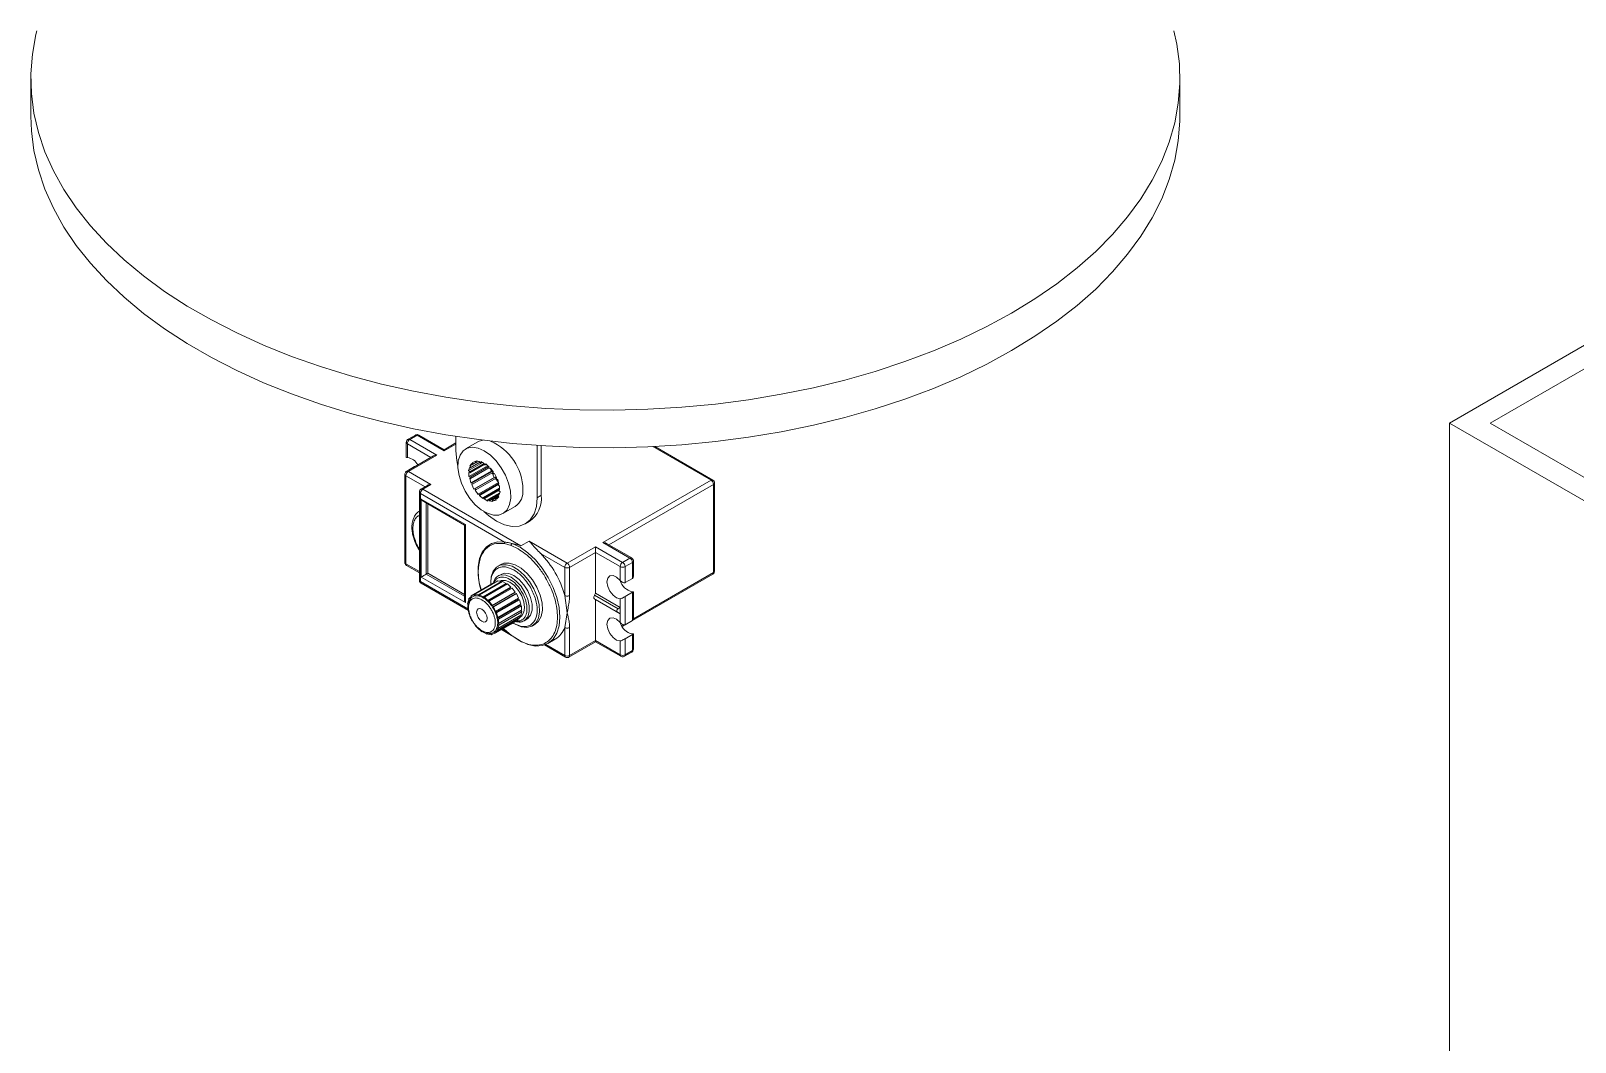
# Model space of a CAD drawing. Header units: millimetres. Extents: x -331 to 5585, y -2655 to 1513.
# Drawn here: x 4890.8 to 5159.6, y 444.7 to 620.8 of the extents above; entities that cross this region are included whole.
import ezdxf

# ---------------------------------------------------------------- set-up
doc = ezdxf.new("R2010")
doc.units = ezdxf.units.MM

msp = doc.modelspace()

# ---------------------------------------------------------------- linework, layer by layer
at = {"color": 7, "linetype": 'Continuous', "lineweight": 15}
for p, q in [((5137.77, 552.48), (5289.79, 640.24)), ((5144.84, 552.48), (5289.79, 636.16)), ((4890.83, 612.43), (4890.83, 605.9)), ((5090.83, 605.9), (5090.83, 612.43)), ((5289.79, 464.71), (5137.77, 552.48)), ((5137.77, 552.48), (5137.77, 209.53)), ((5289.79, 468.79), (5144.84, 552.48)), ((4956.18, 549.12), (4956.18, 546.47)), ((4956.36, 546.47), (4956.36, 548.87)), ((4957.76, 550.37), (4956.48, 549.64)), ((4956.78, 549.61), (4958.06, 550.34)), ((4961.49, 546.89), (4956.78, 549.61)), ((4958.06, 550.34), (4962.76, 547.63)), ((4962.76, 547.83), (4958.36, 550.37)), ((4964.81, 549.01), (4962.76, 547.83)), ((4964.81, 547.65), (4964.81, 550.16)), ((4968.63, 549.19), (4966.51, 547.97)), ((4978.95, 539.48), (4978.95, 548.58)), ((4979.66, 548.53), (4979.66, 539.89)), ((5009.52, 542.55), (4999.42, 548.38)), ((4960.89, 546.75), (4956.24, 544.06)), ((4956.54, 544.04), (4961.49, 546.89)), ((4967.4, 544.79), (4968.95, 545.69)), ((4968.19, 545.75), (4967.68, 545.62)), ((4968.27, 545.58), (4968.19, 545.75)), ((4968.94, 545.75), (4968.34, 545.87)), ((4968.34, 545.87), (4968.41, 545.6)), ((4968.41, 545.6), (4968.74, 545.79)), ((4968.98, 545.58), (4968.94, 545.75)), ((4969.76, 545.43), (4969.14, 545.79)), ((4969.14, 545.79), (4969.14, 545.54)), ((4969.14, 545.54), (4969.35, 545.67)), ((4955.94, 543.55), (4955.94, 528.19)), ((4956.11, 527.95), (4956.11, 543.3)), ((4956.31, 544.11), (4956.36, 544.15)), ((4956.36, 544.15), (4957.63, 544.88)), ((4960.47, 541.77), (4956.54, 544.04)), ((4957.63, 544.88), (4957.68, 544.9)), ((4967.02, 544.19), (4969.46, 545.6)), ((4967.22, 544.77), (4967.02, 544.19)), ((4967.02, 544.19), (4967.23, 544)), ((4967.08, 543.17), (4970.33, 545.04)), ((4967.22, 543.81), (4967.08, 543.89)), ((4967.08, 543.89), (4967.08, 543.17)), ((4967.08, 543.17), (4967.3, 543.05)), ((4967.22, 543.81), (4969.76, 545.28)), ((4967.35, 544.65), (4967.22, 544.77)), ((4967.23, 544), (4969.73, 545.45)), ((4967.6, 545.41), (4967.23, 545.04)), ((4967.23, 545.04), (4967.68, 545.3)), ((4967.23, 545.04), (4967.4, 544.79)), ((4967.3, 543.05), (4970.49, 544.89)), ((4967.34, 542.84), (4970.56, 544.69)), ((4967.35, 544.65), (4968.98, 545.59)), ((4967.41, 542.06), (4970.94, 544.1)), ((4967.71, 545.25), (4967.6, 545.41)), ((4967.61, 542.02), (4971.14, 544.06)), ((4967.68, 545.62), (4967.81, 545.35)), ((4967.7, 541.81), (4971.24, 543.85)), ((4967.71, 545.25), (4968.27, 545.58)), ((4967.81, 545.35), (4968.26, 545.6)), ((4967.96, 540.98), (4971.5, 543.02)), ((4968.13, 541.03), (4971.67, 543.07)), ((4969.76, 545.27), (4969.76, 545.43)), ((4970, 545.36), (4969.93, 545.17)), ((4969.93, 545.17), (4970.1, 545.27)), ((4970.59, 544.8), (4970, 545.36)), ((4970.55, 544.67), (4970.59, 544.8)), ((4970.83, 544.64), (4970.7, 544.52)), ((4970.7, 544.52), (4970.86, 544.6)), ((4971.34, 543.93), (4970.83, 544.64)), ((4970.83, 544.59), (4970.94, 544.1)), ((4970.94, 544.1), (4971.14, 544.06)), ((4971.14, 543.79), (4971.5, 543.02)), ((4971.26, 543.84), (4971.34, 543.93)), ((4971.56, 543.7), (4971.39, 543.65)), ((4971.5, 543.02), (4971.67, 543.07)), ((4971.93, 542.9), (4971.56, 543.7)), ((4958.45, 540.46), (4958.45, 525.11)), ((4959.87, 541.62), (4958.75, 540.98)), ((4959.05, 540.95), (4960.47, 541.77)), ((4976.12, 531.1), (4959.05, 540.95)), ((4967.34, 542.84), (4967.21, 542.86)), ((4967.21, 542.86), (4967.41, 542.06)), ((4967.41, 542.06), (4967.61, 542.02)), ((4967.7, 541.81), (4967.59, 541.78)), ((4967.59, 541.78), (4967.96, 540.98)), ((4967.96, 540.98), (4968.13, 541.03)), ((4968.18, 540.76), (4971.72, 542.8)), ((4968.26, 540.84), (4968.18, 540.76)), ((4968.18, 540.76), (4968.69, 540.04)), ((4968.26, 540.84), (4971.8, 542.88)), ((4968.81, 540.16), (4972.23, 542.14)), ((4968.93, 539.88), (4972.19, 541.77)), ((4968.97, 540.01), (4972.28, 541.92)), ((4969.59, 539.51), (4972.43, 541.16)), ((4969.75, 539.41), (4972.43, 540.96)), ((4969.75, 539.25), (4972.3, 540.72)), ((4970.38, 539.14), (4972.44, 540.33)), ((4971.8, 542.88), (4971.72, 542.8)), ((4971.72, 542.8), (4972.2, 542.12)), ((4971.82, 542.87), (4971.91, 542.93)), ((4971.82, 542.87), (4971.93, 542.9)), ((4972.11, 542.62), (4971.91, 542.66)), ((4972.31, 541.82), (4972.11, 542.62)), ((4972.18, 541.85), (4972.28, 541.91)), ((4972.18, 541.85), (4972.31, 541.82)), ((4972.43, 541.51), (4972.22, 541.63)), ((4972.5, 540.49), (4972.29, 540.68)), ((4972.3, 540.87), (4972.43, 540.95)), ((4972.3, 540.87), (4972.43, 540.79)), ((4972.3, 539.91), (4972.5, 540.49)), ((4972.43, 540.79), (4972.43, 541.51)), ((5009.22, 542.52), (4990.41, 531.67)), ((5009.64, 541.79), (5009.64, 526.44)), ((5009.82, 526.68), (5009.82, 542.03)), ((4973.29, 531.75), (4958.63, 540.22)), ((4958.63, 540.22), (4958.63, 524.86)), ((4958.78, 525.66), (4958.78, 539.24)), ((4958.78, 539.24), (4966.46, 534.81)), ((4959.21, 538.79), (4966.29, 534.7)), ((4959.92, 538.38), (4959.92, 526.31)), ((4968.69, 540.04), (4968.81, 540.16)), ((4968.97, 540.01), (4968.93, 539.88)), ((4968.93, 539.88), (4969.52, 539.32)), ((4969.52, 539.32), (4969.59, 539.51)), ((4969.75, 539.41), (4969.75, 539.25)), ((4969.75, 539.25), (4970.38, 538.89)), ((4970.38, 538.89), (4970.38, 539.14)), ((4970.54, 539.1), (4972.39, 540.17)), ((4970.54, 539.1), (4970.58, 538.93)), ((4970.58, 538.93), (4972.15, 539.83)), ((4970.58, 538.93), (4971.18, 538.81)), ((4971.11, 539.08), (4972.23, 539.72)), ((4971.18, 538.81), (4971.11, 539.08)), ((4971.25, 539.1), (4972.26, 539.69)), ((4971.25, 539.1), (4971.33, 538.93)), ((4971.33, 538.93), (4971.78, 539.19)), ((4971.33, 538.93), (4971.83, 539.06)), ((4971.83, 539.06), (4971.71, 539.34)), ((4971.81, 539.43), (4972.26, 539.69)), ((4971.81, 539.43), (4971.92, 539.27)), ((4971.92, 539.27), (4972.29, 539.64)), ((4972.29, 539.64), (4972.12, 539.89)), ((4972.17, 540.03), (4972.38, 540.16)), ((4972.17, 540.03), (4972.3, 539.91)), ((4973.01, 536.71), (4975.13, 537.94)), ((4978.95, 539.48), (4979.66, 539.89)), ((4976.88, 534.9), (4977.59, 535.31)), ((4966.29, 534.7), (4966.29, 521.82)), ((4966.46, 534.81), (4966.46, 521.23)), ((4958.25, 530.64), (4958.45, 530.34)), ((4958.3, 530.78), (4958.45, 530.54)), ((4974.43, 531.13), (4973.27, 531.51)), ((4974.43, 531.13), (4975.63, 530.56)), ((4977.54, 531.91), (4976.12, 531.1)), ((4984.18, 528.07), (4977.54, 531.91)), ((4979.53, 529.78), (4983.76, 527.34)), ((4989.13, 530.93), (4984.18, 528.07)), ((4984.61, 527.34), (4989.13, 529.95)), ((4993.84, 528.22), (4989.13, 530.93)), ((4989.13, 529.95), (4989.13, 522.83)), ((4989.13, 529.95), (4993.41, 527.48)), ((4990.41, 531.67), (4995.11, 528.95)), ((4995.41, 528.98), (4991.01, 531.52)), ((4956.24, 527.67), (4958.45, 526.4)), ((4972.63, 527.84), (4972.13, 527.55)), ((4983.76, 527.34), (4983.76, 522.45)), ((4984.61, 522.45), (4984.61, 527.34)), ((4993.41, 527.48), (4993.41, 525.08)), ((4995.11, 528.95), (4993.84, 528.22)), ((4994.26, 527.48), (4995.53, 528.22)), ((4994.26, 524.69), (4994.26, 527.48)), ((4995.53, 528.22), (4995.53, 525.43)), ((4995.71, 525.82), (4995.71, 528.46)), ((4958.75, 524.59), (4966.98, 519.84)), ((4966.46, 521.23), (4958.78, 525.66)), ((4959.92, 526.31), (4959.63, 526.15)), ((4959.92, 526.31), (4966.29, 522.64)), ((4967.47, 522.41), (4971.48, 524.72)), ((4968.13, 522.67), (4972.14, 524.98)), ((4972.73, 524.86), (4968.73, 522.55)), ((4968.93, 522.58), (4972.93, 524.89)), ((4973.56, 524.53), (4969.55, 522.22)), ((4973.56, 524.38), (4969.55, 522.06)), ((4969.78, 522.16), (4973.79, 524.47)), ((4971.48, 524.72), (4971.86, 524.82)), ((4972.14, 524.98), (4972.73, 524.86)), ((4972.67, 526.13), (4972.18, 525.85)), ((4972.42, 524.94), (4972.4, 524.93)), ((4972.75, 524.79), (4972.73, 524.86)), ((4972.93, 524.89), (4973.56, 524.53)), ((4973.56, 524.38), (4973.56, 524.53)), ((4973.79, 524.47), (4974.39, 523.9)), ((4995.53, 525.43), (4994.26, 524.69)), ((4995.57, 518.11), (5009.52, 526.16)), ((4967, 521.56), (4966.81, 520.99)), ((4967.15, 521.64), (4967, 521.56)), ((4967, 521.56), (4967.13, 521.44)), ((4967.39, 522.2), (4967.02, 521.83)), ((4967.19, 521.59), (4967.02, 521.83)), ((4967.53, 522.28), (4967.39, 522.2)), ((4967.39, 522.2), (4967.5, 522.05)), ((4967.98, 522.54), (4967.47, 522.41)), ((4967.6, 522.14), (4967.47, 522.41)), ((4968.14, 522.63), (4967.98, 522.54)), ((4967.98, 522.54), (4968.06, 522.37)), ((4968.18, 522.44), (4968.06, 522.37)), ((4968.2, 522.4), (4968.13, 522.67)), ((4968.73, 522.55), (4968.13, 522.67)), ((4968.73, 522.55), (4968.77, 522.37)), ((4968.93, 522.47), (4968.77, 522.37)), ((4969.55, 522.22), (4968.93, 522.58)), ((4968.93, 522.34), (4968.93, 522.58)), ((4969.55, 522.22), (4969.55, 522.06)), ((4969.72, 521.96), (4969.78, 522.16)), ((4970.38, 521.59), (4969.78, 522.16)), ((4974.34, 523.78), (4970.34, 521.46)), ((4970.38, 521.59), (4970.34, 521.46)), ((4974.39, 523.9), (4970.38, 521.59)), ((4970.62, 521.44), (4974.62, 523.75)), ((4975.05, 522.95), (4971.04, 520.64)), ((4975.13, 523.03), (4971.12, 520.72)), ((4971.18, 520.44), (4975.18, 522.76)), ((4971.35, 520.49), (4975.35, 522.8)), ((4971.7, 519.45), (4975.7, 521.76)), ((4975.72, 522.01), (4971.71, 519.69)), ((4971.9, 519.41), (4975.91, 521.72)), ((4974.34, 523.78), (4974.39, 523.9)), ((4974.62, 523.75), (4975.13, 523.03)), ((4975.05, 522.95), (4975.13, 523.03)), ((4975.18, 522.76), (4975.35, 522.8)), ((4975.35, 522.8), (4975.72, 522.01)), ((4975.7, 521.76), (4975.91, 521.72)), ((4975.91, 521.72), (4976.1, 520.92)), ((4984.18, 519.42), (4983.76, 522.45)), ((4989.13, 522.83), (4988.96, 522.52)), ((4993.06, 520.15), (4988.96, 522.52)), ((4988.96, 521.83), (4989.13, 521.73)), ((4993.06, 519.46), (4988.96, 521.83)), ((4993.41, 520.36), (4989.13, 522.83)), ((4989.13, 514.6), (4989.13, 521.73)), ((4989.13, 521.73), (4993.41, 519.26)), ((4993.41, 521.88), (4993.41, 520.36)), ((4995.53, 523), (4994.26, 522.27)), ((4994.26, 517.35), (4994.26, 522.27)), ((4995.53, 523), (4995.53, 518.08)), ((4995.71, 518.47), (4995.71, 523.11)), ((4967.01, 520.79), (4966.81, 520.99)), ((4967.01, 520.76), (4966.87, 520.68)), ((4966.87, 520.68), (4966.87, 519.96)), ((4966.87, 520.68), (4967.01, 520.61)), ((4966.97, 519.9), (4966.87, 519.96)), ((4967.26, 518.84), (4967.19, 518.86)), ((4970.49, 521.31), (4970.62, 521.44)), ((4971.12, 520.72), (4970.62, 521.44)), ((4971.12, 520.72), (4971.04, 520.64)), ((4971.18, 520.44), (4971.35, 520.49)), ((4971.71, 519.69), (4971.35, 520.49)), ((4971.71, 519.69), (4971.61, 519.66)), ((4971.7, 519.45), (4971.9, 519.41)), ((4972.09, 518.61), (4971.9, 519.41)), ((4972.01, 518.43), (4976.02, 520.74)), ((4972.08, 517.47), (4976.09, 519.79)), ((4976.1, 520.92), (4972.09, 518.61)), ((4976.1, 519.02), (4972.09, 516.7)), ((4972.22, 518.31), (4976.23, 520.62)), ((4976.23, 519.9), (4972.22, 517.58)), ((4972.28, 517.28), (4976.29, 519.59)), ((4975.95, 518.93), (4976.08, 518.75)), ((4976.02, 520.74), (4976.23, 520.62)), ((4976.09, 519.79), (4976.29, 519.59)), ((4976.29, 519.59), (4976.1, 519.02)), ((4976.23, 520.62), (4976.23, 519.9)), ((4983.76, 516.88), (4984.18, 519.42)), ((4993.41, 520.36), (4993.06, 520.15)), ((4993.06, 519.46), (4993.41, 519.26)), ((4993.41, 520.36), (4993.41, 519.26)), ((4993.41, 519.26), (4993.41, 517.73)), ((4968.72, 516.68), (4969.31, 516.11)), ((4969.38, 516.31), (4969.31, 516.11)), ((4969.31, 516.11), (4969.51, 516.22)), ((4969.54, 516.05), (4969.54, 516.2)), ((4971.5, 516.13), (4971.62, 516.2)), ((4971.5, 516.13), (4971.62, 515.86)), ((4971.71, 516.06), (4971.6, 516.22)), ((4971.62, 515.86), (4975.63, 518.17)), ((4975.71, 518.38), (4971.71, 516.06)), ((4971.71, 516.06), (4972.08, 516.44)), ((4971.9, 516.68), (4972.04, 516.76)), ((4971.9, 516.68), (4972.08, 516.44)), ((4972.09, 518.61), (4971.96, 518.64)), ((4972.09, 516.7), (4971.96, 516.83)), ((4972.01, 518.43), (4972.22, 518.31)), ((4972.08, 516.44), (4976.08, 518.75)), ((4972.08, 517.47), (4972.28, 517.28)), ((4972.22, 517.58), (4972.09, 517.66)), ((4972.09, 516.7), (4972.28, 517.28)), ((4972.22, 517.58), (4972.22, 518.31)), ((4972.75, 516.51), (4974.51, 515.49)), ((4973.29, 516.4), (4972.95, 516.75)), ((4974.43, 515.53), (4973.27, 516.5)), ((4974.6, 517.7), (4974.76, 517.6)), ((4975.57, 518.29), (4975.63, 518.17)), ((4976.08, 518.75), (4975.71, 518.38)), ((4976.68, 518.05), (4977.17, 518.34)), ((4978.13, 517.16), (4978.63, 517.45)), ((4983.76, 516.88), (4983.76, 511.99)), ((4984.61, 511.99), (4984.61, 516.88)), ((4993.73, 517.05), (4994.2, 517.32)), ((4995.53, 518.08), (4994.26, 517.35)), ((4969.54, 516.05), (4970.17, 515.69)), ((4970.17, 515.93), (4970.17, 515.69)), ((4970.17, 515.69), (4970.35, 515.79)), ((4970.37, 515.72), (4970.33, 515.89)), ((4970.37, 515.72), (4970.96, 515.6)), ((4970.9, 515.87), (4970.96, 515.6)), ((4970.96, 515.6), (4971.24, 515.76)), ((4971.11, 515.73), (4971.04, 515.9)), ((4971.11, 515.73), (4971.62, 515.86)), ((4974.43, 515.53), (4975.63, 514.72)), ((4980.22, 513.83), (4983.88, 511.71)), ((4980.84, 514.11), (4982.11, 514.84)), ((4984.48, 511.71), (4989.13, 514.4)), ((4989.13, 514.6), (4984.61, 511.99)), ((4993.41, 512.13), (4989.13, 514.6)), ((4989.13, 514.4), (4993.54, 511.86)), ((4993.41, 514.54), (4993.41, 512.13)), ((4994.26, 514.92), (4995.53, 515.65)), ((4994.26, 512.13), (4994.26, 514.92)), ((4995.53, 515.65), (4995.53, 512.87)), ((4995.71, 513.11), (4995.71, 515.76)), ((4994.14, 511.86), (4995.41, 512.59)), ((4995.53, 512.87), (4994.26, 512.13))]:
    msp.add_line(p, q, dxfattribs=at)
at = {"color": 8, "linetype": 'Continuous', "lineweight": 15}
for p, q in [((4956.36, 548.87), (4960.46, 546.5)), ((4962.76, 547.63), (4964.81, 548.81)), ((4999.1, 548.37), (5009.22, 542.52)), ((4956.11, 543.3), (4959.44, 541.38)), ((4991.43, 531.28), (5009.64, 541.79)), ((4959.63, 526.15), (4959.63, 538.55)), ((4958.45, 526.6), (4956.11, 527.95)), ((4966.87, 520.1), (4958.63, 524.86)), ((4966.29, 522.31), (4959.63, 526.15)), ((5009.64, 526.44), (4995.7, 518.39)), ((4973.29, 516.4), (4972.93, 516.61)), ((4973.03, 516.79), (4973.27, 516.5)), ((4974.92, 517.58), (4974.7, 517.76)), ((4993.91, 517.36), (4993.65, 517.21)), ((4983.76, 511.99), (4980.44, 513.91))]:
    msp.add_line(p, q, dxfattribs=at)
at = {"color": 7, "linetype": 'Continuous', "lineweight": 15, "flags": 128}
for points in [[(4891.88, 620.75), (4891.72, 620.11), (4891.11, 616.7), (4890.85, 613.29), (4890.93, 609.87), (4891.37, 606.45), (4892.16, 603.06), (4893.29, 599.7), (4894.77, 596.39), (4896.59, 593.13), (4898.73, 589.94), (4901.2, 586.83), (4903.99, 583.81), (4907.07, 580.89), (4910.46, 578.09), (4914.12, 575.4), (4918.06, 572.84), (4922.25, 570.42), (4926.68, 568.15), (4931.34, 566.03), (4936.2, 564.08), (4941.26, 562.29), (4946.49, 560.69), (4951.88, 559.26), (4957.41, 558.02), (4963.05, 556.98), (4968.79, 556.12), (4974.61, 555.47), (4980.48, 555.01), (4986.39, 554.76), (4992.32, 554.71), (4998.24, 554.86), (5004.13, 555.22), (5009.98, 555.77), (5015.76, 556.52), (5021.45, 557.48), (5027.04, 558.62), (5032.5, 559.95), (5037.81, 561.47), (5042.96, 563.16), (5047.92, 565.03), (5052.69, 567.07), (5057.23, 569.26), (5061.54, 571.61), (5065.61, 574.1), (5069.41, 576.73), (5072.94, 579.48), (5076.18, 582.34), (5079.11, 585.31), (5081.74, 588.38), (5084.05, 591.53), (5086.03, 594.75), (5087.68, 598.04), (5088.98, 601.38), (5089.95, 604.75), (5090.56, 608.16), (5090.82, 611.58), (5090.74, 615), (5090.3, 618.41), (5089.79, 620.75)], [(4890.83, 605.9), (4890.93, 603.33), (4891.37, 599.92), (4892.16, 596.53), (4893.29, 593.17), (4894.77, 589.86), (4896.59, 586.6), (4898.73, 583.41), (4901.2, 580.3), (4903.99, 577.28), (4907.07, 574.36), (4910.46, 571.55), (4914.12, 568.86), (4918.06, 566.31), (4922.25, 563.89), (4926.68, 561.61), (4931.34, 559.5), (4936.2, 557.55), (4941.26, 555.76), (4946.49, 554.15), (4951.88, 552.73), (4957.41, 551.49), (4963.05, 550.44), (4968.79, 549.59), (4974.61, 548.94), (4980.48, 548.48), (4986.39, 548.23), (4992.32, 548.18), (4998.24, 548.33), (5004.13, 548.68), (5009.98, 549.24), (5015.76, 549.99), (5021.45, 550.94), (5027.04, 552.09), (5032.5, 553.42), (5037.81, 554.94), (5042.96, 556.63), (5047.92, 558.5), (5052.69, 560.54), (5057.23, 562.73), (5061.54, 565.08), (5065.61, 567.57), (5069.41, 570.19), (5072.94, 572.94), (5076.18, 575.81), (5079.11, 578.78), (5081.74, 581.85), (5084.05, 585), (5086.03, 588.22), (5087.68, 591.51), (5088.98, 594.85), (5089.95, 598.22), (5090.56, 601.63), (5090.82, 605.04), (5090.83, 605.9)], [(4962.76, 547.83), (4962.76, 547.82), (4962.76, 547.78), (4962.76, 547.71), (4962.76, 547.63)], [(4964.81, 547.65), (4964.95, 545.98), (4965.16, 544.89)], [(4969.76, 547.65), (4968.7, 548.12), (4967.7, 548.27), (4966.8, 548.11), (4966.07, 547.64), (4965.54, 546.88), (4965.23, 545.88), (4965.17, 544.68), (4965.36, 543.36), (4965.78, 541.98), (4966.42, 540.63), (4967.23, 539.36), (4968.19, 538.26), (4969.23, 537.38), (4970.29, 536.76), (4971.33, 536.45), (4972.28, 536.45), (4973.1, 536.77), (4973.74, 537.39), (4974.16, 538.28), (4974.35, 539.38), (4974.29, 540.65), (4973.98, 542.01), (4973.45, 543.38), (4972.71, 544.7), (4971.82, 545.89), (4970.82, 546.89), (4969.76, 547.65)], [(4969.67, 537.09), (4970.5, 536.35), (4971.88, 535.4), (4973.26, 534.76), (4974.59, 534.46), (4975.81, 534.51), (4976.88, 534.9), (4977.76, 535.63), (4978.41, 536.67), (4978.82, 537.97), (4978.95, 539.48)], [(4969.19, 523.24), (4968.91, 524.33), (4968.66, 525.98), (4968.66, 527.52), (4968.91, 528.88), (4969.4, 530.02), (4970.11, 530.91), (4971.01, 531.5), (4972.09, 531.79), (4973.29, 531.75)], [(4974.61, 531.52), (4975.97, 530.85), (4977.33, 529.88), (4978.64, 528.65), (4979.84, 527.19), (4980.89, 525.57), (4981.75, 523.84), (4982.39, 522.08), (4982.78, 520.33), (4982.91, 518.68), (4982.78, 517.19), (4982.39, 515.9), (4981.75, 514.87), (4980.89, 514.13), (4979.84, 513.72), (4978.64, 513.65), (4977.33, 513.92), (4975.97, 514.53), (4974.61, 515.44)], [(4989.13, 529.95), (4989.13, 530.04), (4989.13, 530.15), (4989.13, 530.26), (4989.13, 530.38), (4989.13, 530.5), (4989.13, 530.62), (4989.13, 530.73), (4989.13, 530.84), (4989.13, 530.93)], [(4970.89, 524.75), (4970.97, 525.68), (4971.29, 526.66), (4971.86, 527.37), (4972.64, 527.76), (4973.57, 527.81), (4974.6, 527.53), (4975.66, 526.91), (4976.7, 526.01), (4977.63, 524.88), (4978.4, 523.59), (4978.97, 522.23), (4979.3, 520.87), (4979.37, 519.61), (4979.17, 518.51), (4978.72, 517.67), (4978.04, 517.11), (4977.18, 516.88), (4976.19, 517), (4975.13, 517.46), (4975.13, 517.46)], [(4972.63, 527.84), (4973.13, 528.05), (4974.07, 528.1), (4975.1, 527.81), (4976.16, 527.2), (4977.19, 526.3), (4978.12, 525.17), (4978.9, 523.88), (4979.47, 522.51), (4979.8, 521.16), (4979.86, 519.89), (4979.66, 518.8), (4979.21, 517.95), (4978.63, 517.45)], [(4972.42, 524.94), (4972.72, 525.06), (4973.43, 525.07), (4974.21, 524.76), (4975, 524.16), (4975.71, 523.34), (4976.27, 522.37), (4976.63, 521.34), (4976.75, 520.36), (4976.63, 519.53), (4976.27, 518.92), (4976.08, 518.76)], [(4972.67, 526.13), (4973.2, 526.32), (4974.02, 526.28), (4974.92, 525.91), (4975.82, 525.24), (4976.64, 524.33), (4977.33, 523.25), (4977.82, 522.09), (4978.07, 520.94), (4978.07, 519.89), (4977.82, 519.04), (4977.33, 518.44), (4977.17, 518.34)], [(4993.41, 521.88), (4992.79, 522.03), (4992.16, 522.49), (4991.6, 523.19), (4991.23, 524.01), (4991.1, 524.82), (4991.23, 525.47), (4991.6, 525.86), (4992.16, 525.92), (4992.79, 525.64), (4993.41, 525.08)], [(4988.96, 522.52), (4988.91, 522.42), (4988.87, 522.31), (4988.84, 522.2), (4988.83, 522.1), (4988.84, 522.01), (4988.87, 521.93), (4988.91, 521.87), (4988.96, 521.83)], [(4969.33, 520.07), (4969.69, 519.79), (4969.98, 519.39), (4970.18, 518.93), (4970.25, 518.48), (4970.18, 518.11), (4969.98, 517.89), (4969.69, 517.83), (4969.33, 517.95), (4968.98, 518.23), (4968.68, 518.64), (4968.49, 519.09), (4968.42, 519.54), (4968.49, 519.91), (4968.68, 520.14), (4968.98, 520.19), (4969.33, 520.07)], [(4976.68, 518.05), (4976.15, 517.87), (4975.66, 517.85)], [(4993.41, 517.73), (4992.79, 518.3), (4992.16, 518.57), (4991.6, 518.51), (4991.23, 518.12), (4991.1, 517.47), (4991.23, 516.66), (4991.6, 515.84), (4992.16, 515.14), (4992.79, 514.68), (4993.41, 514.54)], [(4989.13, 514.6), (4989.13, 514.52), (4989.13, 514.46), (4989.13, 514.42), (4989.13, 514.4), (4989.13, 514.4)]]:
    msp.add_lwpolyline(points, dxfattribs=at)
at = {"color": 8, "linetype": 'Continuous', "lineweight": 15, "flags": 128}
for points in [[(4956.11, 527.95), (4956.12, 527.86), (4956.14, 527.78), (4956.18, 527.72), (4956.24, 527.67), (4956.24, 527.67)], [(4958.63, 524.86), (4958.64, 524.77), (4958.66, 524.7), (4958.7, 524.63), (4958.75, 524.59), (4958.75, 524.59)], [(4972.29, 525.9), (4972.71, 526.03), (4973.53, 525.99), (4974.43, 525.62), (4975.32, 524.96), (4976.15, 524.05), (4976.83, 522.97), (4977.32, 521.81), (4977.58, 520.65), (4977.58, 519.61), (4977.32, 518.75), (4976.83, 518.16), (4976.68, 518.05)]]:
    msp.add_lwpolyline(points, dxfattribs=at)
at = {"color": 8, "linetype": 'Continuous', "lineweight": 15}
for centre, radius, start, end in [((4956.48, 549.14), 0.296, 184.9907, 246.3002), ((4956.61, 549.37), 0.296, 53.7242, 115.0047), ((4957.88, 550.1), 0.302, 54.4036, 114.291), ((4958.23, 550.1), 0.302, 65.7103, 125.595), ((4956.24, 543.58), 0.302, 185.7257, 245.6218), ((4956.36, 543.8), 0.296, 53.7242, 115.0047), ((4958.75, 540.49), 0.302, 185.7275, 245.6264), ((4958.88, 540.71), 0.296, 53.7232, 115.0057), ((5009.39, 542.28), 0.302, 65.7342, 125.5947), ((5009.52, 542.06), 0.296, 293.6991, 355.0081), ((4995.28, 528.71), 0.302, 65.734, 125.5929), ((4995.41, 528.49), 0.296, 293.7009, 355.0083), ((4958.75, 525.14), 0.302, 185.6901, 245.6323), ((5009.3, 526.43), 0.345, 309.7474, 1.5671), ((5009.52, 526.71), 0.302, 294.3752, 354.3024), ((4984.08, 511.97), 0.322, 176.4117, 232.2954), ((4984.31, 511.96), 0.302, 305.7103, 5.6274), ((4993.73, 512.11), 0.322, 176.4117, 232.2954), ((4993.96, 512.1), 0.302, 305.7103, 5.6274), ((4995.19, 512.86), 0.345, 309.7474, 1.5671), ((4995.41, 513.14), 0.302, 294.3769, 354.3026)]:
    msp.add_arc(centre, radius, start, end, dxfattribs=at)
at = {"color": 7, "linetype": 'Continuous', "lineweight": 15}
for centre, radius, start, end in [((4957.28, 548.83), 0.922, 122.6109, 177.3907), ((4969.76, 547.21), 2.28, 94.4946, 119.7477), ((4967.01, 540.67), 9.47, 1.4403, 66.1481), ((4956.05, 544.14), 2.35, 26.1872, 82.337), ((4957.03, 543.26), 0.922, 122.6109, 177.3907), ((4970.43, 543.81), 3.21, 176.5686, 179.9213), ((4972.04, 543.97), 4.84, 190.9845, 193.5318), ((4969.14, 544.04), 1.9, 156.5622, 161.3219), ((4968.59, 544.38), 1.24, 128.8557, 135.1892), ((4968.6, 544.29), 1.33, 98.382, 104.4333), ((4968.55, 543.49), 2.13, 73.9902, 78.3926), ((4967.98, 542.19), 3.56, 56.7494, 59.8774), ((4967.01, 540.96), 5.13, 43.8466, 46.3025), ((4976.66, 546.35), 5.97, 202.4936, 204.7144), ((4966.34, 540.38), 6.02, 32.9508, 35.1684), ((4976.87, 546.45), 6.2, 212.9836, 215.1356), ((4959.55, 540.17), 0.922, 122.6109, 177.3916), ((4973.12, 544.3), 5.97, 202.4936, 204.7144), ((4973.33, 544.41), 6.2, 212.9836, 215.1356), ((4966.35, 540.35), 6.02, 22.5017, 24.7027), ((4967.44, 540.71), 4.87, 10.9933, 13.523), ((4969.09, 540.87), 3.21, 356.5626, 359.9207), ((4973.32, 540.55), 3.17, 304.6913, 6.6206), ((5008.72, 541.75), 0.922, 2.6084, 57.3891), ((4972.51, 543.72), 5.13, 223.8466, 226.3025), ((4971.58, 542.55), 3.63, 236.7676, 239.8346), ((4970.97, 541.2), 2.14, 253.9838, 258.3659), ((4970.91, 540.4), 1.34, 278.4174, 284.3979), ((4970.93, 540.31), 1.25, 308.8708, 315.1741), ((4970.37, 540.64), 1.9, 336.5665, 341.3049), ((4974.85, 539.31), 4.84, 304.403, 6.909), ((4967.66, 518.05), 16.69, 15.301, 44.699), ((4956.24, 528.22), 0.302, 185.6932, 245.6246), ((4984.68, 527.3), 0.922, 122.6109, 177.3907), ((4984.18, 528.16), 0.922, 242.61, 297.3908), ((4983.69, 527.3), 0.922, 2.6084, 57.3891), ((4994.33, 527.44), 0.922, 122.6109, 177.3907), ((4993.84, 528.3), 0.922, 242.61, 297.3908), ((4993.34, 527.44), 0.922, 2.6084, 57.3891), ((4994.61, 528.18), 0.922, 2.6084, 57.3891), ((4973.12, 524.3), 1.81, 117.4519, 169.0242), ((4996.05, 525.8), 2.74, 195.057, 259.1182), ((4968.93, 520.83), 1.9, 156.5622, 161.3219), ((4968.56, 521.01), 1.49, 135.72, 157.128), ((4968.38, 521.17), 1.24, 128.8557, 135.1892), ((4968.36, 521.19), 1.21, 104.2692, 128.8411), ((4968.39, 521.08), 1.33, 98.382, 104.4333), ((4968.42, 520.77), 1.64, 77.7706, 97.804), ((4968.34, 520.28), 2.13, 73.9902, 78.3926), ((4968.14, 519.66), 2.79, 59.4383, 73.505), ((4967.76, 518.98), 3.56, 56.7494, 59.8774), ((4967.31, 518.32), 4.37, 46.0739, 56.4925), ((4966.8, 517.76), 5.13, 43.8466, 46.3025), ((4969.49, 520.67), 2.48, 161.8431, 177.0478), ((4970.22, 520.6), 3.21, 176.5686, 179.9213), ((4966.35, 517.34), 5.74, 35.0591, 43.7492), ((4966.12, 517.17), 6.02, 32.9508, 35.1684), ((4965.98, 517.07), 6.19, 24.7216, 32.9771), ((4966.14, 517.15), 6.02, 22.5017, 24.7027), ((4966.62, 517.34), 5.5, 13.6679, 22.6061), ((4970.96, 518.61), 2.79, 239.4452, 253.5056), ((4970.74, 517.07), 1.21, 284.2864, 308.8336), ((4970.71, 517.1), 1.25, 308.8708, 315.1741), ((4970.53, 517.26), 1.49, 315.7179, 337.1301), ((4970.16, 517.44), 1.9, 336.57, 341.3141), ((4967.23, 517.5), 4.87, 10.9933, 13.523), ((4969.6, 517.6), 2.48, 341.8399, 357.053), ((4968.08, 517.65), 4.01, 0.2103, 11.2417), ((4968.88, 517.67), 3.21, 356.5626, 359.9207), ((4980.05, 518.19), 3.93, 301.5799, 340.5138), ((4996.05, 518.45), 2.74, 195.0583, 259.1169), ((4970.76, 517.99), 2.14, 253.9838, 258.3659), ((4970.68, 517.5), 1.65, 257.7925, 277.781), ((4970.7, 517.2), 1.34, 278.4174, 284.3979), ((4984.18, 512.81), 0.922, 242.61, 297.3908), ((4993.84, 512.95), 0.922, 242.61, 297.3908)]:
    msp.add_arc(centre, radius, start, end, dxfattribs=at)
for centre, major_axis, ratio, start_param, end_param in [((4961.49, 546.4), (0.849, 0), 0.577382, 1.570796, 2.356113), ((4960.47, 541.28), (0.849, 0), 0.577382, 1.570796, 2.356113), ((4959.21, 539.48), (-0.424, 0.735), 0.577335, 1.570756, 2.356235), ((4966.89, 535.05), (0.6, 0.346), 0.00007, 2.356154, 3.141552), ((4990.41, 531.18), (0.849, 0), 0.577382, 0.785479, 1.570796), ((4959.21, 525.9), (0.6, 0.346), 0.00007, 0.785358, 2.356154), ((4966.89, 521.47), (-0.424, 0.735), 0.577335, 0.785358, 1.570756), ((4993.66, 519.81), (0.849, 0), 0.577382, 2.356194, 3.926991)]:
    msp.add_ellipse(centre, major_axis=major_axis, ratio=ratio, start_param=start_param, end_param=end_param, dxfattribs=at)
for points, knots in [([(4956.26, 549.42), (4956.23, 549.34), (4956.19, 549.25), (4956.19, 549.14), (4956.19, 549.12)], [0, 0, 0, 0, 0.74799, 1, 1, 1, 1]), ([(4956.48, 549.64), (4956.48, 549.63), (4956.43, 549.62), (4956.35, 549.54), (4956.29, 549.46), (4956.26, 549.42)], [0, 0, 0, 0, 0.035788, 0.515516, 1, 1, 1, 1]), ([(4958.36, 550.37), (4958.29, 550.4), (4958.16, 550.46), (4957.94, 550.46), (4957.82, 550.4), (4957.76, 550.37)], [0, 0, 0, 0, 0.348347, 0.690215, 1, 1, 1, 1]), ([(4956.19, 546.47), (4956.19, 546.47), (4956.18, 546.46), (4956.23, 546.46), (4956.32, 546.47), (4956.36, 546.47)], [0, 0, 0, 0, 0.095823, 0.546975, 1, 1, 1, 1]), ([(4956.02, 543.85), (4955.98, 543.77), (4955.94, 543.68), (4955.94, 543.57), (4955.94, 543.55)], [0, 0, 0, 0, 0.748004, 1, 1, 1, 1]), ([(4956.24, 544.06), (4956.23, 544.06), (4956.18, 544.04), (4956.1, 543.97), (4956.05, 543.89), (4956.02, 543.85)], [0, 0, 0, 0, 0.035788, 0.515516, 1, 1, 1, 1]), ([(4958.53, 540.76), (4958.5, 540.69), (4958.45, 540.59), (4958.45, 540.49), (4958.45, 540.46)], [0, 0, 0, 0, 0.747983, 1, 1, 1, 1]), ([(4958.75, 540.98), (4958.75, 540.98), (4958.7, 540.96), (4958.62, 540.88), (4958.56, 540.8), (4958.53, 540.76)], [0, 0, 0, 0, 0.035802, 0.51552, 1, 1, 1, 1]), ([(5009.81, 542.03), (5009.81, 542.04), (5009.82, 542.11), (5009.79, 542.25), (5009.69, 542.42), (5009.59, 542.53), (5009.52, 542.55), (5009.52, 542.55)], [0, 0, 0, 0, 0.044804, 0.330501, 0.646113, 0.987761, 1, 1, 1, 1]), ([(4958.41, 537.07), (4958.4, 537.06), (4958.11, 536.94), (4957.72, 536.47), (4957.33, 535.72), (4957.16, 534.89), (4957.14, 534.02), (4957.25, 533.19), (4957.46, 532.4), (4957.76, 531.56), (4958.06, 530.99), (4958.25, 530.64)], [0, 0, 0, 0, 0.01061, 0.162194, 0.29959, 0.43053, 0.549304, 0.672216, 0.764674, 0.857401, 1, 1, 1, 1]), ([(4973.27, 531.51), (4973.27, 531.53), (4973.26, 531.57), (4973.26, 531.63), (4973.27, 531.69), (4973.28, 531.73), (4973.29, 531.75)], [0, 0, 0, 0, 0.249913, 0.499927, 0.749953, 1, 1, 1, 1]), ([(4973.29, 531.75), (4973.42, 531.73), (4973.69, 531.69), (4974.14, 531.62), (4974.45, 531.55), (4974.61, 531.52)], [0, 0, 0, 0, 0.330423, 0.66418, 1, 1, 1, 1]), ([(4974.61, 531.52), (4974.58, 531.5), (4974.53, 531.46), (4974.47, 531.36), (4974.43, 531.24), (4974.43, 531.17), (4974.43, 531.13)], [0, 0, 0, 0, 0.2499782, 0.4999631, 0.7499635, 1, 1, 1, 1]), ([(4974.61, 531.52), (4974.94, 531.44), (4975.44, 531.32), (4975.95, 531.16), (4976.12, 531.1), (4976.12, 531.1)], [0, 0, 0, 0, 0.6699329, 0.9888623, 1, 1, 1, 1]), ([(4975.63, 530.56), (4976.05, 530.3), (4976.91, 529.75), (4978.19, 528.57), (4979.4, 527.12), (4980.18, 526.03), (4980.48, 525.43), (4980.49, 525.43)], [0, 0, 0, 0, 0.232463, 0.478853, 0.735484, 0.997562, 1, 1, 1, 1]), ([(4979.53, 529.78), (4979.27, 530.05), (4978.54, 530.83), (4977.94, 531.52), (4977.54, 531.91), (4977.54, 531.91)], [0, 0, 0, 0, 0.341534, 0.994338, 1, 1, 1, 1]), ([(4955.94, 528.19), (4955.94, 528.18), (4955.93, 528.12), (4955.97, 527.98), (4956.06, 527.81), (4956.17, 527.7), (4956.23, 527.68), (4956.24, 527.68)], [0, 0, 0, 0, 0.044803, 0.33051, 0.646049, 0.987567, 1, 1, 1, 1]), ([(4974.92, 526.89), (4975.43, 526.54), (4976.21, 525.99), (4977.15, 524.87), (4977.79, 523.89), (4978.31, 522.85), (4978.8, 521.48), (4979.05, 519.85), (4978.8, 518.51), (4978.31, 517.71), (4977.79, 517.26), (4977.15, 517.03), (4976.21, 517), (4975.43, 517.35), (4974.92, 517.58)], [0, 0, 0, 0, 0.119729, 0.184181, 0.25, 0.31582, 0.380272, 0.500001, 0.61973, 0.684179, 0.749999, 0.81582, 0.880271, 1, 1, 1, 1]), ([(4995.71, 528.46), (4995.71, 528.47), (4995.71, 528.54), (4995.68, 528.68), (4995.58, 528.84), (4995.48, 528.95), (4995.41, 528.98), (4995.41, 528.98)], [0, 0, 0, 0, 0.044804, 0.330501, 0.646113, 0.987761, 1, 1, 1, 1]), ([(4958.45, 525.11), (4958.45, 525.1), (4958.45, 525.03), (4958.48, 524.9), (4958.58, 524.73), (4958.68, 524.62), (4958.75, 524.59), (4958.75, 524.59)], [0, 0, 0, 0, 0.044794, 0.330504, 0.646046, 0.987567, 1, 1, 1, 1]), ([(4993.41, 525.08), (4993.48, 525), (4993.61, 524.87), (4993.84, 524.73), (4994.02, 524.66), (4994.16, 524.65), (4994.23, 524.68), (4994.26, 524.69)], [0, 0, 0, 0, 0.288335, 0.539904, 0.744775, 0.894568, 1, 1, 1, 1]), ([(4995.53, 525.43), (4995.57, 525.46), (4995.64, 525.51), (4995.7, 525.65), (4995.7, 525.76), (4995.7, 525.82)], [0, 0, 0, 0, 0.31459, 0.626891, 1, 1, 1, 1]), ([(5009.51, 526.17), (5009.52, 526.17), (5009.57, 526.19), (5009.65, 526.26), (5009.71, 526.34), (5009.74, 526.38)], [0, 0, 0, 0, 0.035818, 0.515538, 1, 1, 1, 1]), ([(5009.74, 526.38), (5009.77, 526.46), (5009.81, 526.55), (5009.81, 526.66), (5009.81, 526.68)], [0, 0, 0, 0, 0.748107, 1, 1, 1, 1]), ([(4969.33, 516.32), (4969.04, 516.53), (4968.59, 516.84), (4968.05, 517.49), (4967.68, 518.05), (4967.37, 518.66), (4967.09, 519.44), (4966.95, 520.39), (4967.09, 521.16), (4967.37, 521.63), (4967.68, 521.88), (4968.05, 522.02), (4968.59, 522.04), (4969.04, 521.83), (4969.33, 521.7)], [0, 0, 0, 0, 0.11972, 0.184888, 0.249999, 0.315165, 0.380278, 0.499999, 0.619725, 0.684887, 0.749999, 0.815167, 0.880279, 1, 1, 1, 1]), ([(4969.33, 516.32), (4969.63, 516.19), (4970.08, 515.98), (4970.62, 516.01), (4970.99, 516.14), (4971.29, 516.39), (4971.58, 516.86), (4971.72, 517.63), (4971.58, 518.58), (4971.29, 519.37), (4970.99, 519.97), (4970.62, 520.53), (4970.08, 521.18), (4969.63, 521.49), (4969.33, 521.7)], [0, 0, 0, 0, 0.119721, 0.184836, 0.25, 0.315116, 0.380278, 0.499998, 0.619725, 0.684838, 0.749998, 0.815114, 0.880278, 1, 1, 1, 1]), ([(4984.61, 522.45), (4984.55, 522.42), (4984.42, 522.36), (4984.18, 522.34), (4983.95, 522.36), (4983.82, 522.42), (4983.76, 522.45)], [0, 0, 0, 0, 0.2500007, 0.4999956, 0.7499993, 1, 1, 1, 1]), ([(4984.18, 519.42), (4984.25, 519.77), (4984.39, 520.48), (4984.56, 521.5), (4984.59, 522.15), (4984.61, 522.45)], [0, 0, 0, 0, 0.3401406, 0.6872778, 1, 1, 1, 1]), ([(4994.26, 522.27), (4994.22, 522.24), (4994.14, 522.2), (4993.97, 522.1), (4993.79, 522), (4993.58, 521.91), (4993.47, 521.89), (4993.41, 521.88)], [0, 0, 0, 0, 0.150705, 0.300346, 0.528966, 0.764025, 1, 1, 1, 1]), ([(4995.53, 523.11), (4995.59, 523.11), (4995.69, 523.11), (4995.72, 523.11), (4995.69, 523.09), (4995.62, 523.05), (4995.56, 523.02), (4995.53, 523)], [0, 0, 0, 0, 0.288309, 0.539912, 0.744784, 0.894566, 1, 1, 1, 1]), ([(4966.93, 520.31), (4966.93, 520.27), (4966.92, 520.05), (4967.01, 519.62), (4967.17, 519.01), (4967.4, 518.48), (4967.58, 518.15), (4967.64, 518.03)], [0, 0, 0, 0, 0.057437, 0.315262, 0.551196, 0.847154, 1, 1, 1, 1]), ([(4984.61, 516.88), (4984.59, 517.16), (4984.56, 517.77), (4984.39, 518.6), (4984.25, 519.15), (4984.18, 519.42)], [0, 0, 0, 0, 0.31271, 0.660357, 1, 1, 1, 1]), ([(4968.16, 517.29), (4968.19, 517.25), (4968.3, 517.09), (4968.59, 516.8), (4968.9, 516.51), (4969.13, 516.37), (4969.18, 516.33)], [0, 0, 0, 0, 0.104746, 0.384991, 0.840029, 1, 1, 1, 1]), ([(4973.27, 516.5), (4973.27, 516.49), (4973.26, 516.46), (4973.26, 516.43), (4973.27, 516.41), (4973.28, 516.41), (4973.29, 516.4)], [0, 0, 0, 0, 0.250127, 0.500134, 0.74996, 1, 1, 1, 1]), ([(4974.4, 515.56), (4974.31, 515.61), (4974.07, 515.76), (4973.69, 516.03), (4973.42, 516.28), (4973.29, 516.4)], [0, 0, 0, 0, 0.2086437, 0.6026755, 1, 1, 1, 1]), ([(4975.2, 517.92), (4975.32, 517.9), (4975.53, 517.87), (4976.08, 517.76), (4976.41, 517.92), (4976.68, 518.05)], [0, 0, 0, 0, 0.238026, 0.387004, 1, 1, 1, 1]), ([(4984.61, 516.88), (4984.55, 516.85), (4984.42, 516.79), (4984.18, 516.77), (4983.95, 516.79), (4983.82, 516.85), (4983.76, 516.88)], [0, 0, 0, 0, 0.2500007, 0.4999956, 0.7499993, 1, 1, 1, 1]), ([(4993.41, 517.73), (4993.48, 517.66), (4993.61, 517.52), (4993.84, 517.38), (4994.02, 517.31), (4994.16, 517.3), (4994.23, 517.33), (4994.26, 517.35)], [0, 0, 0, 0, 0.288335, 0.539904, 0.744775, 0.894568, 1, 1, 1, 1]), ([(4995.53, 518.08), (4995.57, 518.11), (4995.64, 518.16), (4995.7, 518.3), (4995.7, 518.41), (4995.7, 518.47)], [0, 0, 0, 0, 0.31459, 0.626891, 1, 1, 1, 1]), ([(4994.26, 514.92), (4994.22, 514.9), (4994.14, 514.85), (4993.97, 514.75), (4993.79, 514.65), (4993.58, 514.56), (4993.47, 514.54), (4993.41, 514.54)], [0, 0, 0, 0, 0.150705, 0.300346, 0.528966, 0.764025, 1, 1, 1, 1]), ([(4995.53, 515.76), (4995.59, 515.76), (4995.69, 515.77), (4995.72, 515.76), (4995.69, 515.74), (4995.62, 515.7), (4995.56, 515.67), (4995.53, 515.65)], [0, 0, 0, 0, 0.288309, 0.539912, 0.744784, 0.894566, 1, 1, 1, 1]), ([(4983.88, 511.71), (4983.95, 511.68), (4984.08, 511.63), (4984.3, 511.63), (4984.42, 511.69), (4984.48, 511.72)], [0, 0, 0, 0, 0.348485, 0.690296, 1, 1, 1, 1]), ([(4993.54, 511.86), (4993.6, 511.83), (4993.74, 511.77), (4993.95, 511.77), (4994.08, 511.83), (4994.14, 511.86)], [0, 0, 0, 0, 0.348485, 0.690296, 1, 1, 1, 1]), ([(4995.41, 512.59), (4995.41, 512.59), (4995.46, 512.61), (4995.54, 512.69), (4995.6, 512.77), (4995.63, 512.81)], [0, 0, 0, 0, 0.035818, 0.515538, 1, 1, 1, 1]), ([(4995.63, 512.81), (4995.66, 512.88), (4995.71, 512.98), (4995.71, 513.08), (4995.71, 513.11)], [0, 0, 0, 0, 0.748107, 1, 1, 1, 1])]:
    msp.add_open_spline(points, degree=3, knots=knots, dxfattribs=at)
at = {"color": 8, "linetype": 'Continuous', "lineweight": 15}
for points, knots in [([(4958.45, 536.37), (4958.39, 536.35), (4958.09, 536.25), (4957.72, 535.8), (4957.4, 535.06), (4957.3, 534.13), (4957.4, 533.07), (4957.73, 531.96), (4958.05, 531.16), (4958.29, 530.8), (4958.3, 530.78)], [0, 0, 0, 0, 0.0453557, 0.204631, 0.3639124, 0.518275, 0.6726377, 0.8319119, 0.9911872, 1, 1, 1, 1]), ([(4973.27, 531.51), (4972.64, 531.53), (4971.36, 531.59), (4969.88, 530.61), (4968.92, 528.94), (4968.64, 526.69), (4968.78, 524.73), (4969.2, 523.57), (4969.3, 523.3)], [0, 0, 0, 0, 0.185125, 0.37925, 0.573373, 0.7585, 0.943623, 1, 1, 1, 1]), ([(4970.94, 524.25), (4970.92, 524.36), (4970.8, 525.09), (4971.06, 525.96), (4971.52, 526.77), (4972.05, 527.21), (4972.7, 527.44), (4973.63, 527.47), (4974.41, 527.12), (4974.92, 526.89)], [0, 0, 0, 0, 0.0381148, 0.2684447, 0.3924362, 0.519059, 0.6456785, 0.7696708, 1, 1, 1, 1]), ([(4971.45, 524.68), (4971.54, 524.84), (4971.71, 525.17), (4972.1, 525.49), (4972.57, 525.66), (4973.27, 525.69), (4973.84, 525.43), (4974.21, 525.26)], [0, 0, 0, 0, 0.169487, 0.342573, 0.515662, 0.685149, 1, 1, 1, 1]), ([(4974.21, 525.26), (4974.59, 525), (4975.16, 524.59), (4975.85, 523.77), (4976.33, 523.05), (4976.71, 522.28), (4977.07, 521.27), (4977.26, 520.07), (4977.07, 519.08), (4976.71, 518.49), (4976.33, 518.17), (4975.87, 517.99), (4975.51, 518), (4975.35, 518.01)], [0, 0, 0, 0, 0.136765, 0.210385, 0.285572, 0.360757, 0.434378, 0.571144, 0.707905, 0.781526, 0.85671, 0.931897, 1, 1, 1, 1]), ([(4980.49, 525.43), (4980.8, 524.84), (4981.42, 523.68), (4982.04, 521.9), (4982.41, 520.21), (4982.53, 518.66), (4982.41, 517.25), (4982.04, 515.99), (4981.4, 514.94), (4980.51, 514.18), (4979.42, 513.79), (4978.19, 513.77), (4976.91, 514.06), (4976.05, 514.51), (4975.63, 514.72)], [0, 0, 0, 0, 0.086828, 0.172651, 0.255048, 0.332791, 0.41053, 0.492928, 0.57875, 0.666394, 0.754038, 0.839861, 0.922259, 1, 1, 1, 1])]:
    msp.add_open_spline(points, degree=3, knots=knots, dxfattribs=at)

doc.saveas('drawing.dxf')
